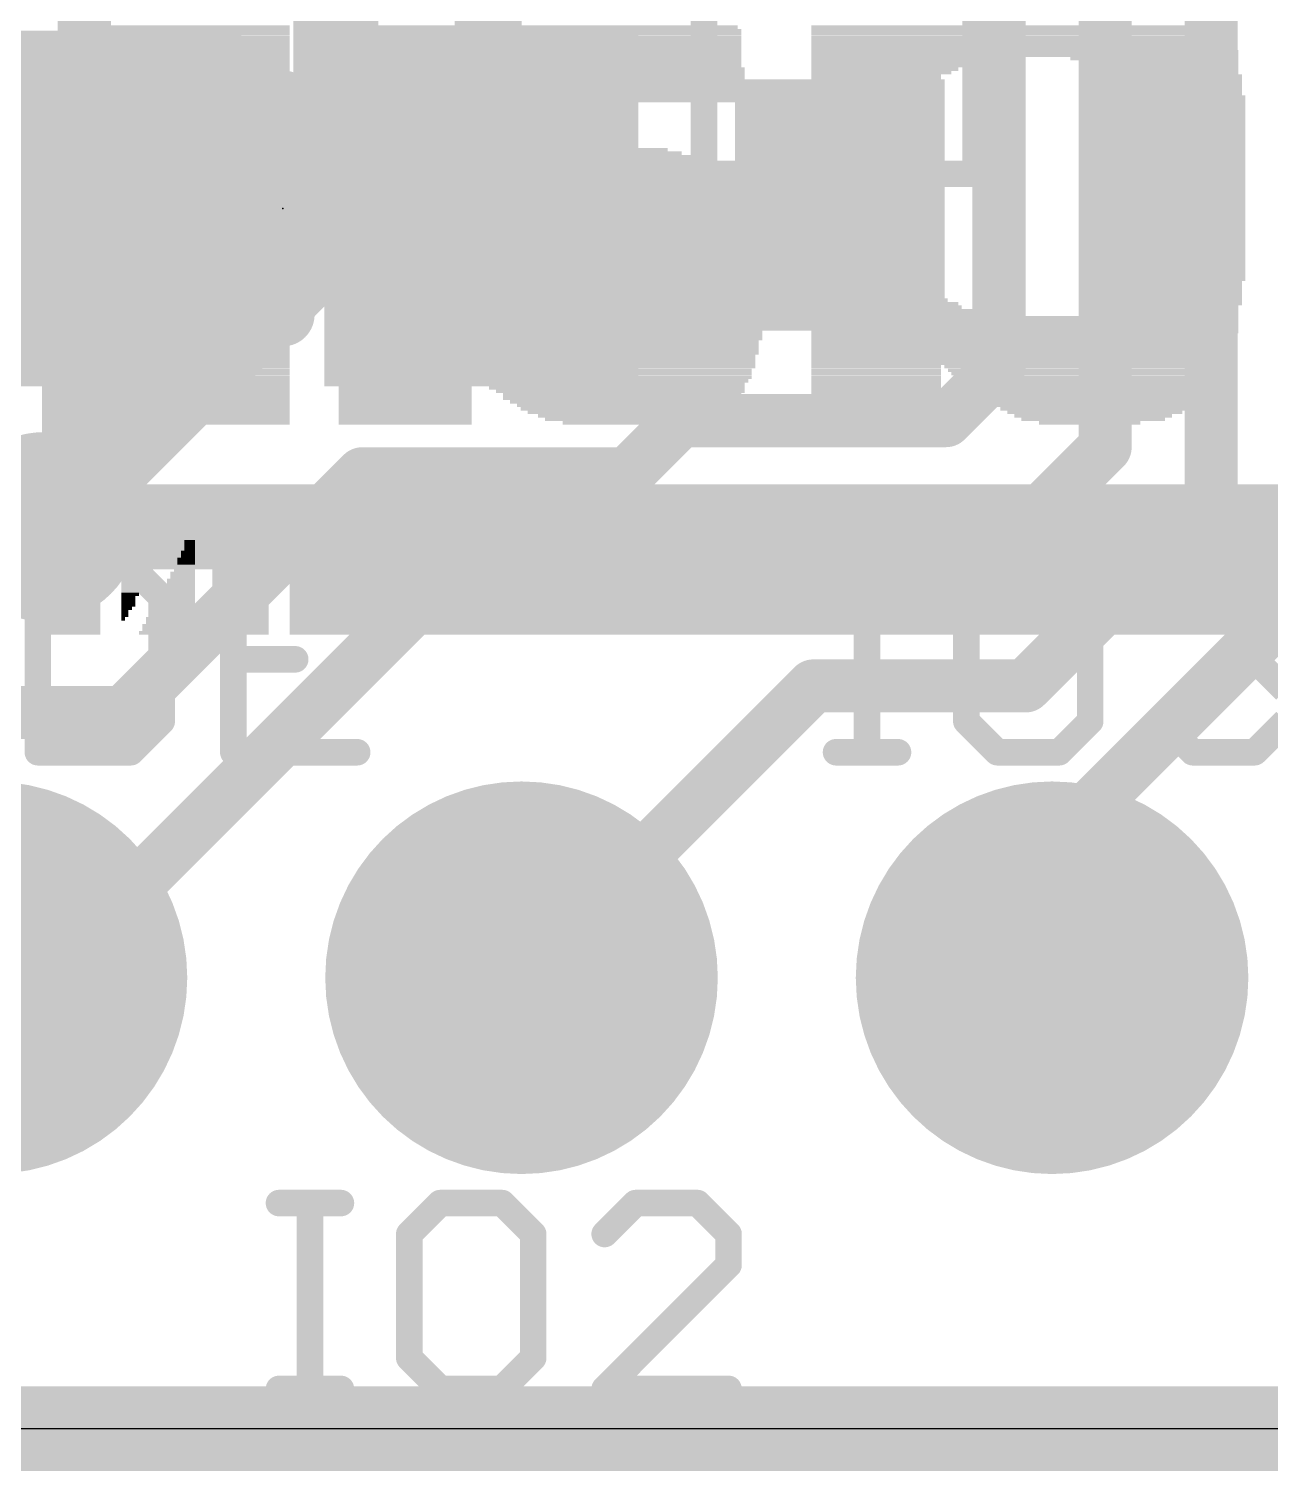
# Model space of a CAD drawing. Extents: x -0.2 to 28.1, y -0.2 to 21.4.
# Drawn here: x 14.15 to 20.09, y -0.2 to 6.7 of the extents above; entities that cross this region are included whole.
import ezdxf

# ---------------------------------------------------------------- set-up
doc = ezdxf.new("R2010")
doc.units = 0
for name, color, linetype in [('1', 12, 'CONTINUOUS'), ('16', 132, 'CONTINUOUS'), ('17', 110, 'CONTINUOUS'), ('18', 110, 'CONTINUOUS'), ('20', 53, 'CONTINUOUS'), ('21', 40, 'CONTINUOUS'), ('22', 6, 'CONTINUOUS'), ('23', 40, 'CONTINUOUS'), ('29', 253, 'CONTINUOUS'), ('31', 253, 'CONTINUOUS')]:
    doc.layers.add(name, color=color, linetype=linetype)

# ---------------------------------------------------------------- blocks, each defined once
blk = doc.blocks.new('RECT')
blk.add_solid([(-0.5, -0.5), (0.5, -0.5), (-0.5, 0.5), (0.5, 0.5)])
blk = doc.blocks.new('ROUNDP')
at = {"const_width": 0.5}
blk.add_lwpolyline([(0, -0.25, 1), (0, 0.25, 1), (0, -0.25)], format="xyb", dxfattribs=at)
blk = doc.blocks.new('ROUNDV')
at = {"const_width": 0.5}
blk.add_lwpolyline([(0, -0.25, 1), (0, 0.25, 1), (0, -0.25)], format="xyb", dxfattribs=at)

msp = doc.modelspace()

# ---------------------------------------------------------------- linework, layer by layer
at = {"layer": '1'}
for points, const_width in [([(19.812, 9.525), (19.812, 4.445)], 0.254), ([(19.304, 4.699), (19.304, 8.763)], 0.254), ([(13.847, 7.362), (14.417, 6.792)], 0.254), ([(18.796, 7.096), (18.796, 5.08)], 0.254), ([(16.317, 7.051), (16.317, 5.842)], 0.254), ([(16.383, 5.858), (16.383, 6.985)], 0.254), ([(14.417, 6.792), (14.417, 5.842)], 0.254), ([(14.417, 5.842), (14.417, 4.511)], 0.4064), ([(18.034, 5.858), (16.383, 5.858)], 0.254), ([(18.796, 5.08), (18.542, 4.826)], 0.254), ([(17.018, 4.572), (17.272, 4.826)], 0.254), ([(18.542, 4.826), (17.272, 4.826)], 0.254), ([(19.304, 4.699), (18.796, 4.191)], 0.254), ([(14.417, 4.511), (14.224, 4.318)], 0.4064), ([(14.605, 3.429), (15.748, 4.572)], 0.254), ([(15.748, 4.572), (17.018, 4.572)], 0.254), ([(19.812, 4.445), (18.923, 3.556)], 0.254), ([(17.526, 4.191), (17.399, 4.064)], 0.254), ([(18.796, 4.191), (17.526, 4.191)], 0.254), ([(16.129, 4.064), (14.224, 2.159)], 0.254), ([(17.399, 4.064), (16.129, 4.064)], 0.254), ([(20.32, 4.064), (19.05, 2.794)], 0.254), ([(17.907, 3.556), (16.51, 2.159)], 0.254), ([(18.923, 3.556), (17.907, 3.556)], 0.254), ([(12.7, 3.429), (14.605, 3.429)], 0.254), ([(19.05, 2.794), (19.05, 2.159)], 0.254), ([(14.224, 2.159), (13.97, 2.159)], 0.254)]:
    msp.add_lwpolyline(points, dxfattribs=dict(at, const_width=const_width))
for points, const_width in [([(14.3721, 6.7471, 1), (14.4619, 6.8369)], 0.127), ([(14.5186, 5.842, 1), (14.3154, 5.842)], 0.2032), ([(16.383, 5.9215, 1), (16.383, 5.7945)], 0.127), ([(18.034, 5.7945, 1), (18.034, 5.9215)], 0.127), ([(14.3535, 5.842, 1), (14.4805, 5.842)], 0.127), ([(16.2535, 5.842, 1), (16.3805, 5.842)], 0.127), ([(16.3195, 5.858, 1), (16.4465, 5.858)], 0.127), ([(18.8409, 5.0351, 1), (18.7511, 5.1249)], 0.127), ([(18.7325, 5.08, 1), (18.8595, 5.08)], 0.127), ([(17.272, 4.8895, 1), (17.272, 4.7625)], 0.127), ([(17.3169, 4.7811, 1), (17.2271, 4.8709)], 0.127), ([(18.4971, 4.8709, 1), (18.5869, 4.7811)], 0.127), ([(18.542, 4.7625, 1), (18.542, 4.8895)], 0.127), ([(19.3489, 4.6541, 1), (19.2591, 4.7439)], 0.127), ([(14.4888, 4.4392, 1), (14.3452, 4.5828)], 0.2032), ([(15.748, 4.6355, 1), (15.748, 4.5085)], 0.127), ([(15.7929, 4.5271, 1), (15.7031, 4.6169)], 0.127), ([(17.018, 4.5085, 1), (17.018, 4.6355)], 0.127), ([(19.2405, 4.699, 1), (19.3675, 4.699)], 0.127), ([(16.9731, 4.6169, 1), (17.0629, 4.5271)], 0.127), ([(14.3154, 4.511, 1), (14.5186, 4.511)], 0.2032), ([(19.8569, 4.4001, 1), (19.7671, 4.4899)], 0.127), ([(14.1522, 4.3898, 1), (14.2958, 4.2462)], 0.2032), ([(19.7485, 4.445, 1), (19.8755, 4.445)], 0.127), ([(17.526, 4.2545, 1), (17.526, 4.1275)], 0.127), ([(17.5709, 4.1461, 1), (17.4811, 4.2359)], 0.127), ([(18.7511, 4.2359, 1), (18.8409, 4.1461)], 0.127), ([(18.796, 4.1275, 1), (18.796, 4.2545)], 0.127), ([(16.129, 4.1275, 1), (16.129, 4.0005)], 0.127), ([(16.1739, 4.0191, 1), (16.0841, 4.1089)], 0.127), ([(17.3541, 4.1089, 1), (17.4439, 4.0191)], 0.127), ([(17.399, 4.0005, 1), (17.399, 4.1275)], 0.127), ([(17.907, 3.6195, 1), (17.907, 3.4925)], 0.127), ([(17.9519, 3.5111, 1), (17.8621, 3.6009)], 0.127), ([(18.8781, 3.6009, 1), (18.9679, 3.5111)], 0.127), ([(18.923, 3.4925, 1), (18.923, 3.6195)], 0.127), ([(14.5601, 3.4739, 1), (14.6499, 3.3841)], 0.127), ([(14.605, 3.3655, 1), (14.605, 3.4925)], 0.127), ([(19.1135, 2.794, 1), (18.9865, 2.794)], 0.127), ([(19.0051, 2.8389, 1), (19.0949, 2.7491)], 0.127), ([(14.224, 2.0955, 1), (14.224, 2.2225)], 0.127), ([(14.1791, 2.2039, 1), (14.2689, 2.1141)], 0.127), ([(16.4651, 2.2039, 1), (16.5549, 2.1141)], 0.127), ([(18.9865, 2.159, 1), (19.1135, 2.159)], 0.127)]:
    msp.add_lwpolyline(points, format="xyb", dxfattribs=dict(at, const_width=const_width))
at = {"layer": '16', "const_width": 0.4064}
for points in [[(15.621, 5.715), (15.621, 11.811)], [(14.224, 4.318), (15.621, 5.715)], [(14.224, 4.318), (20.701, 4.318)], [(27.94, 0), (0, 0)]]:
    msp.add_lwpolyline(points, dxfattribs=at)
at = {"layer": '16', "const_width": 0.2032}
for points in [[(15.6928, 5.6432, 1), (15.5492, 5.7868)], [(15.5194, 5.715, 1), (15.7226, 5.715)], [(14.224, 4.4196, 1), (14.224, 4.2164)], [(14.1522, 4.3898, 1), (14.2958, 4.2462)]]:
    msp.add_lwpolyline(points, format="xyb", dxfattribs=at)
at = {"layer": '20'}
msp.add_line((25.4, 0), (2.54, 0), dxfattribs=at)
at = {"layer": '21'}
for points, const_width in [([(17.384, 6.008), (17.384, 7.708)], 0.127), ([(18.684, 7.708), (18.684, 6.008)], 0.127), ([(15.367, 5.334), (15.367, 6.35)], 0.3048), ([(18.684, 6.008), (17.384, 6.008)], 0.127), ([(14.1945, 4.1283), (14.1945, 3.2385)], 0.127), ([(14.6393, 4.1283), (14.1945, 4.1283)], 0.127), ([(14.7876, 3.98), (14.6393, 4.1283)], 0.127), ([(15.7232, 4.1283), (15.13, 4.1283)], 0.127), ([(15.13, 4.1283), (15.13, 3.2385)], 0.127), ([(18.0158, 4.1283), (18.3124, 4.1283)], 0.127), ([(18.1641, 3.2385), (18.1641, 4.1283)], 0.127), ([(18.7878, 4.1283), (18.6395, 3.98)], 0.127), ([(19.0843, 4.1283), (18.7878, 4.1283)], 0.127), ([(19.2326, 3.98), (19.0843, 4.1283)], 0.127), ([(19.575, 3.98), (19.7233, 4.1283)], 0.127), ([(19.7233, 4.1283), (20.0199, 4.1283)], 0.127), ([(20.0199, 4.1283), (20.1682, 3.98)], 0.127), ([(14.7876, 3.3868), (14.7876, 3.98)], 0.127), ([(18.6395, 3.98), (18.6395, 3.3868)], 0.127), ([(19.2326, 3.3868), (19.2326, 3.98)], 0.127), ([(20.1682, 3.8317), (20.0199, 3.6834)], 0.127), ([(15.13, 3.6834), (15.4266, 3.6834)], 0.127), ([(20.0199, 3.6834), (19.8716, 3.6834)], 0.127), ([(20.0199, 3.6834), (20.1682, 3.5351)], 0.127), ([(14.6393, 3.2385), (14.7876, 3.3868)], 0.127), ([(18.6395, 3.3868), (18.7878, 3.2385)], 0.127), ([(19.0843, 3.2385), (19.2326, 3.3868)], 0.127), ([(19.7233, 3.2385), (19.575, 3.3868)], 0.127), ([(20.1682, 3.3868), (20.0199, 3.2385)], 0.127), ([(14.1945, 3.2385), (14.6393, 3.2385)], 0.127), ([(15.13, 3.2385), (15.7232, 3.2385)], 0.127), ([(18.0158, 3.2385), (18.3124, 3.2385)], 0.127), ([(18.7878, 3.2385), (19.0843, 3.2385)], 0.127), ([(20.0199, 3.2385), (19.7233, 3.2385)], 0.127), ([(15.3488, 1.0803), (15.6454, 1.0803)], 0.127), ([(15.4971, 0.1905), (15.4971, 1.0803)], 0.127), ([(16.1208, 1.0803), (15.9725, 0.932)], 0.127), ([(16.4173, 1.0803), (16.1208, 1.0803)], 0.127), ([(16.5656, 0.932), (16.4173, 1.0803)], 0.127), ([(17.0563, 1.0803), (16.908, 0.932)], 0.127), ([(17.3529, 1.0803), (17.0563, 1.0803)], 0.127), ([(17.5011, 0.932), (17.3529, 1.0803)], 0.127), ([(15.9725, 0.932), (15.9725, 0.3388)], 0.127), ([(16.5656, 0.3388), (16.5656, 0.932)], 0.127), ([(17.5011, 0.7837), (17.5011, 0.932)], 0.127), ([(16.908, 0.1905), (17.5011, 0.7837)], 0.127), ([(15.9725, 0.3388), (16.1208, 0.1905)], 0.127), ([(16.4173, 0.1905), (16.5656, 0.3388)], 0.127), ([(15.3488, 0.1905), (15.6454, 0.1905)], 0.127), ([(16.1208, 0.1905), (16.4173, 0.1905)], 0.127), ([(17.5011, 0.1905), (16.908, 0.1905)], 0.127)]:
    msp.add_lwpolyline(points, dxfattribs=dict(at, const_width=const_width))
for points, const_width in [([(15.4432, 6.35, 1), (15.2908, 6.35)], 0.1524), ([(17.384, 6.0397, 1), (17.384, 5.9763)], 0.0635), ([(17.3523, 6.008, 1), (17.4157, 6.008)], 0.0635), ([(18.6523, 6.008, 1), (18.7157, 6.008)], 0.0635), ([(18.684, 5.9763, 1), (18.684, 6.0397)], 0.0635), ([(15.2908, 5.334, 1), (15.4432, 5.334)], 0.1524), ([(14.2262, 4.1283, 1), (14.1627, 4.1283)], 0.0635), ([(14.1945, 4.16, 1), (14.1945, 4.0965)], 0.0635), ([(14.6618, 4.1507, 1), (14.6169, 4.1058)], 0.0635), ([(14.6393, 4.0965, 1), (14.6393, 4.16)], 0.0635), ([(15.1617, 4.1283, 1), (15.0982, 4.1283)], 0.0635), ([(15.13, 4.16, 1), (15.13, 4.0965)], 0.0635), ([(15.7232, 4.0965, 1), (15.7232, 4.16)], 0.0635), ([(18.0158, 4.16, 1), (18.0158, 4.0965)], 0.0635), ([(18.1958, 4.1283, 1), (18.1323, 4.1283)], 0.0635), ([(18.3124, 4.0965, 1), (18.3124, 4.16)], 0.0635), ([(18.7878, 4.16, 1), (18.7878, 4.0965)], 0.0635), ([(18.8102, 4.1058, 1), (18.7653, 4.1507)], 0.0635), ([(19.1068, 4.1507, 1), (19.0619, 4.1058)], 0.0635), ([(19.0843, 4.0965, 1), (19.0843, 4.16)], 0.0635), ([(19.7233, 4.16, 1), (19.7233, 4.0965)], 0.0635), ([(19.7457, 4.1058, 1), (19.7008, 4.1507)], 0.0635), ([(20.0423, 4.1507, 1), (19.9974, 4.1058)], 0.0635), ([(20.0199, 4.0965, 1), (20.0199, 4.16)], 0.0635), ([(14.8194, 3.98, 1), (14.7559, 3.98)], 0.0635), ([(14.7652, 3.9575, 1), (14.8101, 4.0024)], 0.0635), ([(18.6712, 3.98, 1), (18.6077, 3.98)], 0.0635), ([(18.617, 4.0024, 1), (18.6619, 3.9575)], 0.0635), ([(19.2644, 3.98, 1), (19.2009, 3.98)], 0.0635), ([(19.2102, 3.9575, 1), (19.2551, 4.0024)], 0.0635), ([(19.5525, 4.0024, 1), (19.5974, 3.9575)], 0.0635), ([(15.13, 3.7151, 1), (15.13, 3.6516)], 0.0635), ([(15.4266, 3.6516, 1), (15.4266, 3.7151)], 0.0635), ([(19.8716, 3.7151, 1), (19.8716, 3.6516)], 0.0635), ([(20.0423, 3.7058, 1), (19.9974, 3.6609)], 0.0635), ([(19.9974, 3.7058, 1), (20.0423, 3.6609)], 0.0635), ([(20.0199, 3.6516, 1), (20.0199, 3.7151)], 0.0635), ([(14.7559, 3.3868, 1), (14.8194, 3.3868)], 0.0635), ([(14.8101, 3.3643, 1), (14.7652, 3.4092)], 0.0635), ([(18.6619, 3.4092, 1), (18.617, 3.3643)], 0.0635), ([(18.6077, 3.3868, 1), (18.6712, 3.3868)], 0.0635), ([(19.2009, 3.3868, 1), (19.2644, 3.3868)], 0.0635), ([(19.2551, 3.3643, 1), (19.2102, 3.4092)], 0.0635), ([(19.5974, 3.4092, 1), (19.5525, 3.3643)], 0.0635), ([(14.1945, 3.2703, 1), (14.1945, 3.2067)], 0.0635), ([(14.1627, 3.2385, 1), (14.2262, 3.2385)], 0.0635), ([(14.6169, 3.261, 1), (14.6618, 3.216)], 0.0635), ([(14.6393, 3.2067, 1), (14.6393, 3.2703)], 0.0635), ([(15.13, 3.2703, 1), (15.13, 3.2067)], 0.0635), ([(15.0982, 3.2385, 1), (15.1617, 3.2385)], 0.0635), ([(15.7232, 3.2067, 1), (15.7232, 3.2703)], 0.0635), ([(18.0158, 3.2703, 1), (18.0158, 3.2067)], 0.0635), ([(18.1323, 3.2385, 1), (18.1958, 3.2385)], 0.0635), ([(18.3124, 3.2067, 1), (18.3124, 3.2703)], 0.0635), ([(18.7878, 3.2703, 1), (18.7878, 3.2067)], 0.0635), ([(18.7653, 3.216, 1), (18.8102, 3.261)], 0.0635), ([(19.0619, 3.261, 1), (19.1068, 3.216)], 0.0635), ([(19.0843, 3.2067, 1), (19.0843, 3.2703)], 0.0635), ([(19.7233, 3.2703, 1), (19.7233, 3.2067)], 0.0635), ([(19.7008, 3.216, 1), (19.7457, 3.261)], 0.0635), ([(19.9974, 3.261, 1), (20.0423, 3.216)], 0.0635), ([(20.0199, 3.2067, 1), (20.0199, 3.2703)], 0.0635), ([(15.3488, 1.112, 1), (15.3488, 1.0485)], 0.0635), ([(15.5288, 1.0803, 1), (15.4653, 1.0803)], 0.0635), ([(15.6454, 1.0485, 1), (15.6454, 1.112)], 0.0635), ([(16.1208, 1.112, 1), (16.1208, 1.0485)], 0.0635), ([(16.1432, 1.0578, 1), (16.0983, 1.1027)], 0.0635), ([(16.4398, 1.1027, 1), (16.3949, 1.0578)], 0.0635), ([(16.4173, 1.0485, 1), (16.4173, 1.112)], 0.0635), ([(17.0563, 1.112, 1), (17.0563, 1.0485)], 0.0635), ([(17.0787, 1.0578, 1), (17.0338, 1.1027)], 0.0635), ([(17.3753, 1.1027, 1), (17.3304, 1.0578)], 0.0635), ([(17.3529, 1.0485, 1), (17.3529, 1.112)], 0.0635), ([(16.0042, 0.932, 1), (15.9407, 0.932)], 0.0635), ([(15.95, 0.9544, 1), (15.9949, 0.9095)], 0.0635), ([(16.5974, 0.932, 1), (16.5339, 0.932)], 0.0635), ([(16.5432, 0.9095, 1), (16.5881, 0.9544)], 0.0635), ([(16.8855, 0.9544, 1), (16.9304, 0.9095)], 0.0635), ([(17.5329, 0.932, 1), (17.4694, 0.932)], 0.0635), ([(17.4787, 0.9095, 1), (17.5236, 0.9544)], 0.0635), ([(17.5236, 0.7612, 1), (17.4787, 0.8061)], 0.0635), ([(17.4694, 0.7837, 1), (17.5329, 0.7837)], 0.0635), ([(15.9407, 0.3388, 1), (16.0042, 0.3388)], 0.0635), ([(15.9949, 0.3612, 1), (15.95, 0.3163)], 0.0635), ([(16.5339, 0.3388, 1), (16.5974, 0.3388)], 0.0635), ([(16.5881, 0.3163, 1), (16.5432, 0.3612)], 0.0635), ([(15.3488, 0.2223, 1), (15.3488, 0.1588)], 0.0635), ([(15.4653, 0.1905, 1), (15.5288, 0.1905)], 0.0635), ([(15.6454, 0.1588, 1), (15.6454, 0.2223)], 0.0635), ([(16.1208, 0.2223, 1), (16.1208, 0.1588)], 0.0635), ([(16.0983, 0.168, 1), (16.1432, 0.213)], 0.0635), ([(16.3949, 0.213, 1), (16.4398, 0.168)], 0.0635), ([(16.4173, 0.1588, 1), (16.4173, 0.2223)], 0.0635), ([(16.8855, 0.213, 1), (16.9304, 0.168)], 0.0635), ([(16.908, 0.2223, 1), (16.908, 0.1588)], 0.0635), ([(17.5011, 0.1588, 1), (17.5011, 0.2223)], 0.0635)]:
    msp.add_lwpolyline(points, format="xyb", dxfattribs=dict(at, const_width=const_width))
at = {"layer": '23'}
msp.add_point((15.367, 5.842), dxfattribs=at)

# ---------------------------------------------------------------- block references
at = {"layer": '1', "xscale": 1.3, "yscale": 1.5, "rotation": 180}
for p in [(14.417, 5.842), (16.317, 5.842)]:
    msp.add_blockref('RECT', p, dxfattribs=at)
at = {"layer": '1', "yscale": 0.8, "rotation": 90}
msp.add_blockref('RECT', (18.034, 5.858), dxfattribs=at)
at = {"layer": '17', "xscale": 1.6764, "yscale": 1.6764, "rotation": 270}
for p in [(13.97, 2.159), (13.97, 2.159), (16.51, 2.159), (16.51, 2.159), (19.05, 2.159), (19.05, 2.159)]:
    msp.add_blockref('ROUNDP', p, dxfattribs=at)
at = {"layer": '18', "xscale": 0.9064, "yscale": 0.9064}
msp.add_blockref('ROUNDV', (14.224, 4.318), dxfattribs=at)
msp.add_blockref('ROUNDV', (14.224, 4.318), dxfattribs=at)
at = {"layer": '22', "rotation": 180}
for p, xscale, yscale in [((14.8544, 6.7102), 1.0897, 0.0168), ((14.8544, 6.6934), 1.0897, 0.0168), ((16.5979, 6.7102), 1.8943, 0.0168), ((16.6062, 6.6934), 1.9111, 0.0168), ((18.903, 6.7102), 2.0117, 0.0168), ((18.903, 6.6934), 2.0117, 0.0168), ((14.8544, 6.6767), 1.0897, 0.0167), ((14.8544, 6.6599), 1.0897, 0.0168), ((14.8544, 6.6431), 1.0897, 0.0168), ((14.8544, 6.6264), 1.0897, 0.0167), ((16.5979, 6.6431), 1.9278, 0.0168), ((16.5979, 6.6264), 1.9278, 0.0167), ((16.6062, 6.6767), 1.9111, 0.0167), ((16.6062, 6.6599), 1.9111, 0.0168), ((18.9113, 6.6767), 2.0284, 0.0167), ((18.9113, 6.6599), 2.0284, 0.0168), ((18.9113, 6.6431), 2.0284, 0.0168), ((18.9113, 6.6264), 2.0284, 0.0167), ((14.8544, 6.6096), 1.0897, 0.0168), ((14.8544, 6.5928), 1.0897, 0.0168), ((14.8544, 6.5761), 1.0897, 0.0167), ((15.0808, 6.5593), 0.6371, 0.0168), ((16.5979, 6.6096), 1.9278, 0.0168), ((16.5979, 6.5928), 1.9278, 0.0168), ((15.9777, 6.5761), 0.6873, 0.0167), ((15.9777, 6.5593), 0.6873, 0.0168), ((17.2349, 6.5761), 0.6538, 0.0167), ((17.2433, 6.5593), 0.637, 0.0168), ((18.9113, 6.6096), 2.0284, 0.0168), ((18.9197, 6.5928), 2.0452, 0.0168), ((18.9197, 6.5761), 2.0452, 0.0167), ((18.3497, 6.5593), 0.9052, 0.0168), ((19.54, 6.5593), 0.8047, 0.0168), ((15.0808, 6.5426), 0.6371, 0.0167), ((15.0808, 6.5258), 0.6371, 0.0168), ((15.0808, 6.509), 0.6371, 0.0168), ((15.0808, 6.4923), 0.6371, 0.0167), ((15.9525, 6.4923), 0.637, 0.0167), ((15.9609, 6.5426), 0.6537, 0.0167), ((15.9609, 6.5258), 0.6537, 0.0168), ((15.9609, 6.509), 0.6537, 0.0168), ((17.2517, 6.5426), 0.6203, 0.0167), ((17.26, 6.5258), 0.6035, 0.0168), ((17.2685, 6.509), 0.6203, 0.0168), ((17.2685, 6.4923), 0.6203, 0.0167), ((18.2995, 6.5426), 0.8047, 0.0167), ((18.2659, 6.5258), 0.7376, 0.0168), ((18.2492, 6.509), 0.7041, 0.0168), ((18.2324, 6.4923), 0.6706, 0.0167), ((19.5903, 6.5426), 0.7041, 0.0167), ((19.5986, 6.5258), 0.6873, 0.0168), ((19.607, 6.509), 0.6706, 0.0168), ((19.6154, 6.4923), 0.6538, 0.0167), ((15.0808, 6.4755), 0.6371, 0.0168), ((15.0808, 6.4587), 0.6371, 0.0168), ((15.0808, 6.442), 0.6371, 0.0167), ((15.0808, 6.4252), 0.6371, 0.0168), ((15.9525, 6.4755), 0.637, 0.0168), ((15.9525, 6.4587), 0.637, 0.0168), ((15.9525, 6.442), 0.637, 0.0167), ((15.9525, 6.4252), 0.637, 0.0168), ((17.2685, 6.4755), 0.6203, 0.0168), ((17.2685, 6.4587), 0.6203, 0.0168), ((17.2768, 6.442), 0.6035, 0.0167), ((17.2768, 6.4252), 0.6035, 0.0168), ((18.2073, 6.4755), 0.6203, 0.0168), ((18.2073, 6.4587), 0.6203, 0.0168), ((18.2073, 6.442), 0.6203, 0.0167), ((18.2073, 6.4252), 0.6203, 0.0168), ((19.6322, 6.4755), 0.6538, 0.0168), ((19.6322, 6.4587), 0.6538, 0.0168), ((19.6322, 6.442), 0.6538, 0.0167), ((19.6406, 6.4252), 0.6371, 0.0168), ((15.0808, 6.4084), 0.6371, 0.0168), ((15.0808, 6.3917), 0.6371, 0.0167), ((15.0808, 6.3749), 0.6371, 0.0168), ((15.0808, 6.3581), 0.6371, 0.0168), ((15.9525, 6.4084), 0.637, 0.0168), ((15.9525, 6.3917), 0.637, 0.0167), ((15.9525, 6.3749), 0.637, 0.0168), ((15.9525, 6.3581), 0.637, 0.0168), ((17.2768, 6.4084), 0.6035, 0.0168), ((17.2768, 6.3917), 0.6035, 0.0167), ((17.2768, 6.3749), 0.6035, 0.0168), ((17.2768, 6.3581), 0.6035, 0.0168), ((18.2073, 6.4084), 0.6203, 0.0168), ((18.2073, 6.3917), 0.6203, 0.0167), ((18.2073, 6.3749), 0.6203, 0.0168), ((18.2073, 6.3581), 0.6203, 0.0168), ((19.6406, 6.4084), 0.6371, 0.0168), ((19.6406, 6.3917), 0.6371, 0.0167), ((19.6573, 6.3749), 0.637, 0.0168), ((19.6573, 6.3581), 0.637, 0.0168), ((15.0808, 6.3414), 0.6371, 0.0167), ((15.0808, 6.3246), 0.6371, 0.0168), ((15.0808, 6.3079), 0.6371, 0.0167), ((15.0808, 6.2911), 0.6371, 0.0168), ((15.9525, 6.3414), 0.637, 0.0167), ((15.9525, 6.3246), 0.637, 0.0168), ((15.9525, 6.3079), 0.637, 0.0167), ((15.9525, 6.2911), 0.637, 0.0168), ((18.2073, 6.3414), 0.6203, 0.0167), ((18.2073, 6.3246), 0.6203, 0.0168), ((18.2073, 6.3079), 0.6203, 0.0167), ((18.2073, 6.2911), 0.6203, 0.0168), ((19.6573, 6.3414), 0.637, 0.0167), ((19.6573, 6.3246), 0.637, 0.0168), ((19.6573, 6.3079), 0.637, 0.0167), ((19.6573, 6.2911), 0.637, 0.0168), ((15.0808, 6.2743), 0.6371, 0.0168), ((15.0808, 6.2576), 0.6371, 0.0167), ((15.0808, 6.2408), 0.6371, 0.0168), ((15.0808, 6.224), 0.6371, 0.0168), ((15.0808, 6.2073), 0.6371, 0.0167), ((15.9525, 6.2743), 0.637, 0.0168), ((15.9525, 6.2576), 0.637, 0.0167), ((15.9525, 6.2408), 0.637, 0.0168), ((15.9525, 6.224), 0.637, 0.0168), ((15.9525, 6.2073), 0.637, 0.0167), ((18.2073, 6.2743), 0.6203, 0.0168), ((18.2073, 6.2576), 0.6203, 0.0167), ((18.2073, 6.2408), 0.6203, 0.0168), ((18.2073, 6.224), 0.6203, 0.0168), ((18.2073, 6.2073), 0.6203, 0.0167), ((19.6573, 6.2743), 0.637, 0.0168), ((19.6573, 6.2576), 0.637, 0.0167), ((19.6573, 6.2408), 0.637, 0.0168), ((19.6573, 6.224), 0.637, 0.0168), ((19.6573, 6.2073), 0.637, 0.0167), ((15.0808, 6.1905), 0.6371, 0.0168), ((15.0808, 6.1737), 0.6371, 0.0168), ((15.0808, 6.157), 0.6371, 0.0167), ((15.0808, 6.1402), 0.6371, 0.0168), ((15.9525, 6.1905), 0.637, 0.0168), ((15.9525, 6.1737), 0.637, 0.0168), ((15.9525, 6.157), 0.637, 0.0167), ((15.9525, 6.1402), 0.637, 0.0168), ((18.2073, 6.1905), 0.6203, 0.0168), ((18.2073, 6.1737), 0.6203, 0.0168), ((18.2073, 6.157), 0.6203, 0.0167), ((18.2073, 6.1402), 0.6203, 0.0168), ((19.6573, 6.1905), 0.637, 0.0168), ((19.6573, 6.1737), 0.637, 0.0168), ((19.6573, 6.157), 0.637, 0.0167), ((19.6573, 6.1402), 0.637, 0.0168), ((15.0808, 6.1235), 0.6371, 0.0167), ((15.0808, 6.1067), 0.6371, 0.0168), ((15.0808, 6.0899), 0.6371, 0.0168), ((15.0808, 6.0732), 0.6371, 0.0167), ((15.9525, 6.1235), 0.637, 0.0167), ((15.9525, 6.1067), 0.637, 0.0168), ((15.9525, 6.0899), 0.637, 0.0168), ((16.5224, 6.0732), 1.7769, 0.0167), ((16.8493, 6.0899), 1.0226, 0.0168), ((16.8745, 6.1067), 0.8046, 0.0168), ((16.8912, 6.1235), 0.6371, 0.0167), ((18.2073, 6.1235), 0.6203, 0.0167), ((18.2073, 6.1067), 0.6203, 0.0168), ((18.2073, 6.0899), 0.6203, 0.0168), ((18.2073, 6.0732), 0.6203, 0.0167), ((19.6573, 6.1235), 0.637, 0.0167), ((19.6573, 6.1067), 0.637, 0.0168), ((19.6573, 6.0899), 0.637, 0.0168), ((19.6573, 6.0732), 0.637, 0.0167), ((15.0808, 6.0564), 0.6371, 0.0168), ((15.0808, 6.0396), 0.6371, 0.0168), ((15.0808, 6.0229), 0.6371, 0.0167), ((15.0808, 6.0061), 0.6371, 0.0168), ((16.5309, 6.0564), 1.7937, 0.0168), ((16.5476, 6.0396), 1.8272, 0.0168), ((16.556, 6.0229), 1.844, 0.0167), ((16.5727, 6.0061), 1.8775, 0.0168), ((18.2073, 6.0564), 0.6203, 0.0168), ((18.2073, 6.0396), 0.6203, 0.0168), ((18.2073, 6.0229), 0.6203, 0.0167), ((18.2073, 6.0061), 0.6203, 0.0168), ((19.6573, 6.0564), 0.637, 0.0168), ((19.6573, 6.0396), 0.637, 0.0168), ((19.6573, 6.0229), 0.637, 0.0167), ((19.6573, 6.0061), 0.637, 0.0168), ((15.0808, 5.9893), 0.6371, 0.0168), ((15.0808, 5.9726), 0.6371, 0.0167), ((15.0808, 5.9558), 0.6371, 0.0168), ((15.0808, 5.939), 0.6371, 0.0168), ((16.5812, 5.9893), 1.8943, 0.0168), ((16.5812, 5.9726), 1.8943, 0.0167), ((16.5895, 5.9558), 1.911, 0.0168), ((16.5979, 5.939), 1.9278, 0.0168), ((18.2073, 5.9893), 0.6203, 0.0168), ((18.2073, 5.9726), 0.6203, 0.0167), ((18.2073, 5.9558), 0.6203, 0.0168), ((18.2073, 5.939), 0.6203, 0.0168), ((19.6573, 5.9893), 0.637, 0.0168), ((19.6573, 5.9726), 0.637, 0.0167), ((19.6573, 5.9558), 0.637, 0.0168), ((19.6573, 5.939), 0.637, 0.0168), ((15.0808, 5.9223), 0.6371, 0.0167), ((15.0808, 5.9055), 0.6371, 0.0168), ((15.0808, 5.8887), 0.6371, 0.0167), ((15.0808, 5.872), 0.6371, 0.0168), ((16.6063, 5.9223), 1.9446, 0.0167), ((16.6063, 5.9055), 1.9446, 0.0168), ((16.6147, 5.8887), 1.9613, 0.0167), ((16.6147, 5.872), 1.9613, 0.0168), ((18.2073, 5.9223), 0.6203, 0.0167), ((18.2073, 5.9055), 0.6203, 0.0168), ((18.2073, 5.8887), 0.6203, 0.0167), ((18.2073, 5.872), 0.6203, 0.0168), ((19.6573, 5.9223), 0.637, 0.0167), ((19.6573, 5.9055), 0.637, 0.0168), ((19.6573, 5.8887), 0.637, 0.0167), ((19.6573, 5.872), 0.637, 0.0168), ((15.0808, 5.8552), 0.6371, 0.0168), ((15.0808, 5.8384), 0.6371, 0.0167), ((15.0808, 5.8217), 0.6371, 0.0168), ((15.0808, 5.8049), 0.6371, 0.0168), ((16.623, 5.8552), 1.9781, 0.0168), ((16.623, 5.8384), 1.9781, 0.0167), ((16.623, 5.8217), 1.9781, 0.0168), ((16.6315, 5.8049), 1.9949, 0.0168), ((18.2073, 5.8552), 0.6203, 0.0168), ((18.2073, 5.8384), 0.6203, 0.0167), ((18.2073, 5.8217), 0.6203, 0.0168), ((18.2073, 5.8049), 0.6203, 0.0168), ((19.6573, 5.8552), 0.637, 0.0168), ((19.6573, 5.8384), 0.637, 0.0167), ((19.6573, 5.8217), 0.637, 0.0168), ((19.6573, 5.8049), 0.637, 0.0168), ((15.0808, 5.7881), 0.6371, 0.0167), ((15.0808, 5.7714), 0.6371, 0.0168), ((15.0808, 5.7546), 0.6371, 0.0168), ((15.0808, 5.7378), 0.6371, 0.0167), ((16.6315, 5.7881), 1.9949, 0.0167), ((16.6315, 5.7714), 1.9949, 0.0168), ((16.6315, 5.7546), 1.9949, 0.0168), ((15.9525, 5.7378), 0.637, 0.0167), ((17.2768, 5.7378), 0.7376, 0.0167), ((18.2073, 5.7881), 0.6203, 0.0167), ((18.2073, 5.7714), 0.6203, 0.0168), ((18.2073, 5.7546), 0.6203, 0.0168), ((18.2073, 5.7378), 0.6203, 0.0167), ((19.6573, 5.7881), 0.637, 0.0167), ((19.6573, 5.7714), 0.637, 0.0168), ((19.6573, 5.7546), 0.637, 0.0168), ((19.6573, 5.7378), 0.637, 0.0167), ((15.0808, 5.7211), 0.6371, 0.0168), ((15.0808, 5.7044), 0.6371, 0.0167), ((15.0808, 5.6876), 0.6371, 0.0168), ((15.0808, 5.6708), 0.6371, 0.0168), ((15.0808, 5.6541), 0.6371, 0.0167), ((15.9525, 5.7211), 0.637, 0.0168), ((15.9525, 5.7044), 0.637, 0.0167), ((15.9525, 5.6876), 0.637, 0.0168), ((15.9525, 5.6708), 0.637, 0.0168), ((15.9525, 5.6541), 0.637, 0.0167), ((17.302, 5.7211), 0.6873, 0.0168), ((17.3187, 5.7044), 0.6538, 0.0167), ((17.3271, 5.6876), 0.637, 0.0168), ((17.3439, 5.6708), 0.637, 0.0168), ((17.3439, 5.6541), 0.637, 0.0167), ((18.2073, 5.7211), 0.6203, 0.0168), ((18.2073, 5.7044), 0.6203, 0.0167), ((18.2073, 5.6876), 0.6203, 0.0168), ((18.2073, 5.6708), 0.6203, 0.0168), ((18.2073, 5.6541), 0.6203, 0.0167), ((19.6573, 5.7211), 0.637, 0.0168), ((19.6573, 5.7044), 0.637, 0.0167), ((19.6573, 5.6876), 0.637, 0.0168), ((19.6573, 5.6708), 0.637, 0.0168), ((19.6573, 5.6541), 0.637, 0.0167), ((15.0808, 5.6373), 0.6371, 0.0168), ((15.0808, 5.6205), 0.6371, 0.0168), ((15.0808, 5.6038), 0.6371, 0.0167), ((15.0808, 5.587), 0.6371, 0.0168), ((15.9525, 5.6373), 0.637, 0.0168), ((15.9525, 5.6205), 0.637, 0.0168), ((15.9525, 5.6038), 0.637, 0.0167), ((15.9525, 5.587), 0.637, 0.0168), ((17.3523, 5.6373), 0.6203, 0.0168), ((17.3523, 5.6205), 0.6203, 0.0168), ((17.3523, 5.6038), 0.6203, 0.0167), ((17.3606, 5.587), 0.6035, 0.0168), ((18.2073, 5.6373), 0.6203, 0.0168), ((18.2073, 5.6205), 0.6203, 0.0168), ((18.2073, 5.6038), 0.6203, 0.0167), ((18.2073, 5.587), 0.6203, 0.0168), ((19.6573, 5.6373), 0.637, 0.0168), ((19.6573, 5.6205), 0.637, 0.0168), ((19.6573, 5.6038), 0.637, 0.0167), ((19.6573, 5.587), 0.637, 0.0168), ((15.0808, 5.5702), 0.6371, 0.0168), ((15.0808, 5.5535), 0.6371, 0.0167), ((15.0808, 5.5367), 0.6371, 0.0168), ((15.0808, 5.5199), 0.6371, 0.0168), ((15.9525, 5.5702), 0.637, 0.0168), ((15.9525, 5.5535), 0.637, 0.0167), ((15.9525, 5.5367), 0.637, 0.0168), ((15.9525, 5.5199), 0.637, 0.0168), ((17.3606, 5.5702), 0.6035, 0.0168), ((17.3606, 5.5535), 0.6035, 0.0167), ((17.3606, 5.5367), 0.6035, 0.0168), ((17.3606, 5.5199), 0.6035, 0.0168), ((18.2073, 5.5702), 0.6203, 0.0168), ((18.2073, 5.5535), 0.6203, 0.0167), ((18.2073, 5.5367), 0.6203, 0.0168), ((18.2073, 5.5199), 0.6203, 0.0168), ((19.6573, 5.5702), 0.637, 0.0168), ((19.6573, 5.5535), 0.637, 0.0167), ((19.6573, 5.5367), 0.637, 0.0168), ((19.6573, 5.5199), 0.637, 0.0168), ((15.0808, 5.5032), 0.6371, 0.0167), ((15.0808, 5.4864), 0.6371, 0.0168), ((15.0808, 5.4697), 0.6371, 0.0167), ((15.0808, 5.4529), 0.6371, 0.0168), ((15.9525, 5.5032), 0.637, 0.0167), ((15.9525, 5.4864), 0.637, 0.0168), ((15.9525, 5.4697), 0.637, 0.0167), ((15.9525, 5.4529), 0.637, 0.0168), ((17.3606, 5.5032), 0.6035, 0.0167), ((17.3606, 5.4864), 0.6035, 0.0168), ((17.3606, 5.4697), 0.6035, 0.0167), ((17.3606, 5.4529), 0.6035, 0.0168), ((18.2073, 5.5032), 0.6203, 0.0167), ((18.2073, 5.4864), 0.6203, 0.0168), ((18.2073, 5.4697), 0.6203, 0.0167), ((18.2073, 5.4529), 0.6203, 0.0168), ((19.6322, 5.4529), 0.6538, 0.0168), ((19.6406, 5.4864), 0.6371, 0.0168), ((19.6406, 5.4697), 0.6371, 0.0167), ((19.6573, 5.5032), 0.637, 0.0167), ((15.0808, 5.4361), 0.6371, 0.0168), ((15.0808, 5.4194), 0.6371, 0.0167), ((15.0808, 5.4026), 0.6371, 0.0168), ((15.0808, 5.3858), 0.6371, 0.0168), ((15.9525, 5.4361), 0.637, 0.0168), ((15.9525, 5.4194), 0.637, 0.0167), ((15.9525, 5.4026), 0.637, 0.0168), ((15.9525, 5.3858), 0.637, 0.0168), ((17.3523, 5.3858), 0.6203, 0.0168), ((17.3606, 5.4361), 0.6035, 0.0168), ((17.3606, 5.4194), 0.6035, 0.0167), ((17.3606, 5.4026), 0.6035, 0.0168), ((18.2073, 5.4361), 0.6203, 0.0168), ((18.2073, 5.4194), 0.6203, 0.0167), ((18.224, 5.4026), 0.6538, 0.0168), ((18.2492, 5.3858), 0.7041, 0.0168), ((19.6238, 5.4026), 0.6706, 0.0168), ((19.6238, 5.3858), 0.6706, 0.0168), ((19.6322, 5.4361), 0.6538, 0.0168), ((19.6322, 5.4194), 0.6538, 0.0167), ((15.0808, 5.3691), 0.6371, 0.0167), ((15.0808, 5.3523), 0.6371, 0.0168), ((15.0808, 5.3355), 0.6371, 0.0168), ((15.0808, 5.3188), 0.6371, 0.0167), ((16.0028, 5.3355), 0.7376, 0.0168), ((16.0112, 5.3188), 0.7543, 0.0167), ((15.9609, 5.3691), 0.6537, 0.0167), ((15.9777, 5.3523), 0.6873, 0.0168), ((17.3439, 5.3355), 0.637, 0.0168), ((17.3439, 5.3188), 0.637, 0.0167), ((17.3523, 5.3691), 0.6203, 0.0167), ((17.3523, 5.3523), 0.6203, 0.0168), ((18.2575, 5.3691), 0.7208, 0.0167), ((18.2911, 5.3523), 0.7879, 0.0168), ((18.333, 5.3355), 0.8717, 0.0168), ((18.9197, 5.3188), 2.0452, 0.0167), ((19.5651, 5.3355), 0.7544, 0.0168), ((19.5986, 5.3523), 0.6873, 0.0168), ((19.607, 5.3691), 0.6706, 0.0167), ((15.0808, 5.302), 0.6371, 0.0168), ((15.0808, 5.2853), 0.6371, 0.0167), ((15.0808, 5.2685), 0.6371, 0.0168), ((15.0808, 5.2517), 0.6371, 0.0168), ((16.0363, 5.302), 0.8046, 0.0168), ((16.0782, 5.2853), 0.8884, 0.0167), ((16.6482, 5.2517), 2.0284, 0.0168), ((16.1034, 5.2685), 0.9387, 0.0168), ((17.3103, 5.2685), 0.7041, 0.0168), ((17.3188, 5.2853), 0.6873, 0.0167), ((17.3355, 5.302), 0.6538, 0.0168), ((18.9197, 5.302), 2.0452, 0.0168), ((18.9197, 5.2853), 2.0452, 0.0167), ((18.9197, 5.2685), 2.0452, 0.0168), ((18.9197, 5.2517), 2.0452, 0.0168), ((15.0808, 5.235), 0.6371, 0.0167), ((15.0808, 5.2182), 0.6371, 0.0168), ((15.0808, 5.2014), 0.6371, 0.0168), ((15.0808, 5.1847), 0.6371, 0.0167), ((16.6482, 5.235), 2.0284, 0.0167), ((16.6482, 5.2182), 2.0284, 0.0168), ((16.6398, 5.2014), 2.0116, 0.0168), ((16.6398, 5.1847), 2.0116, 0.0167), ((18.9113, 5.235), 2.0284, 0.0167), ((18.9113, 5.2182), 2.0284, 0.0168), ((18.9113, 5.2014), 2.0284, 0.0168), ((18.9113, 5.1847), 2.0284, 0.0167), ((15.0808, 5.1679), 0.6371, 0.0168), ((15.0808, 5.1511), 0.6371, 0.0168), ((15.0808, 5.1344), 0.6371, 0.0167), ((15.0808, 5.1176), 0.6371, 0.0168), ((16.6398, 5.1679), 2.0116, 0.0168), ((16.6398, 5.1511), 2.0116, 0.0168), ((16.6315, 5.1344), 1.9949, 0.0167), ((16.6315, 5.1176), 1.9949, 0.0168), ((18.9113, 5.1679), 2.0284, 0.0168), ((18.903, 5.1511), 2.0117, 0.0168), ((18.8946, 5.1344), 1.9949, 0.0167), ((18.8946, 5.1176), 1.9949, 0.0168), ((15.0808, 5.1008), 0.6371, 0.0168), ((15.0808, 5.0841), 0.6371, 0.0167), ((15.0808, 5.0673), 0.6371, 0.0168), ((15.0808, 5.0506), 0.6371, 0.0167), ((15.0808, 5.0338), 0.6371, 0.0168), ((16.6315, 5.1008), 1.9949, 0.0168), ((16.6315, 5.0841), 1.9949, 0.0167), ((16.623, 5.0673), 1.9781, 0.0168), ((15.9525, 5.0506), 0.637, 0.0167), ((15.9525, 5.0338), 0.637, 0.0168), ((16.9499, 5.0506), 1.3244, 0.0167), ((16.9499, 5.0338), 1.3244, 0.0168), ((18.8946, 5.1008), 1.9949, 0.0168), ((18.2073, 5.0841), 0.6203, 0.0167), ((18.2073, 5.0673), 0.6203, 0.0168), ((18.2073, 5.0506), 0.6203, 0.0167), ((18.2073, 5.0338), 0.6203, 0.0168), ((19.2131, 5.0841), 1.3579, 0.0167), ((19.2131, 5.0673), 1.3243, 0.0168), ((19.2215, 5.0506), 1.3075, 0.0167), ((19.2299, 5.0338), 1.2573, 0.0168), ((15.0808, 5.017), 0.6371, 0.0168), ((15.0808, 5.0003), 0.6371, 0.0167), ((15.0808, 4.9835), 0.6371, 0.0168), ((15.0808, 4.9667), 0.6371, 0.0168), ((15.9525, 5.017), 0.637, 0.0168), ((15.9525, 5.0003), 0.637, 0.0167), ((15.9525, 4.9835), 0.637, 0.0168), ((15.9525, 4.9667), 0.637, 0.0168), ((16.9583, 5.017), 1.274, 0.0168), ((16.9583, 5.0003), 1.2406, 0.0167), ((16.9667, 4.9835), 1.2238, 0.0168), ((16.9835, 4.9667), 1.1903, 0.0168), ((18.2073, 5.017), 0.6203, 0.0168), ((18.2073, 5.0003), 0.6203, 0.0167), ((18.2073, 4.9835), 0.6203, 0.0168), ((18.2073, 4.9667), 0.6203, 0.0168), ((19.2298, 5.017), 1.2238, 0.0168), ((19.2383, 5.0003), 1.1735, 0.0167), ((19.2383, 4.9835), 1.1735, 0.0168), ((19.2466, 4.9667), 1.1232, 0.0168), ((15.0808, 4.95), 0.6371, 0.0167), ((15.0808, 4.9332), 0.6371, 0.0168), ((15.0808, 4.9164), 0.6371, 0.0168), ((15.0808, 4.8997), 0.6371, 0.0167), ((15.9525, 4.95), 0.637, 0.0167), ((15.9525, 4.9332), 0.637, 0.0168), ((15.9525, 4.9164), 0.637, 0.0168), ((15.9525, 4.8997), 0.637, 0.0167), ((16.9918, 4.95), 1.1399, 0.0167), ((16.9835, 4.9332), 1.1231, 0.0168), ((16.9918, 4.9164), 1.0729, 0.0168), ((17.0002, 4.8997), 1.0226, 0.0167), ((18.2073, 4.95), 0.6203, 0.0167), ((18.2073, 4.9332), 0.6203, 0.0168), ((18.2073, 4.9164), 0.6203, 0.0168), ((18.2073, 4.8997), 0.6203, 0.0167), ((19.2466, 4.95), 1.0896, 0.0167), ((19.2466, 4.9332), 1.0562, 0.0168), ((19.255, 4.9164), 1.0058, 0.0168), ((19.255, 4.8997), 0.9388, 0.0167), ((15.0808, 4.8829), 0.6371, 0.0168), ((15.0808, 4.8662), 0.6371, 0.0167), ((15.0808, 4.8494), 0.6371, 0.0168), ((15.0808, 4.8326), 0.6371, 0.0168), ((15.9525, 4.8829), 0.637, 0.0168), ((15.9525, 4.8662), 0.637, 0.0167), ((15.9525, 4.8494), 0.637, 0.0168), ((15.9525, 4.8326), 0.637, 0.0168), ((17.0003, 4.8829), 0.9891, 0.0168), ((17.0002, 4.8662), 0.922, 0.0167), ((17.0002, 4.8494), 0.8214, 0.0168), ((17.0086, 4.8326), 0.7712, 0.0168), ((18.2073, 4.8829), 0.6203, 0.0168), ((18.2073, 4.8662), 0.6203, 0.0167), ((18.2073, 4.8494), 0.6203, 0.0168), ((18.2073, 4.8326), 0.6203, 0.0168), ((19.2634, 4.8829), 0.9221, 0.0168), ((19.255, 4.8662), 0.8382, 0.0167), ((19.2466, 4.8494), 0.7544, 0.0168), ((19.2466, 4.8326), 0.6874, 0.0168), ((15.0808, 4.8159), 0.6371, 0.0167), ((15.9525, 4.8159), 0.637, 0.0167), ((17.0002, 4.8159), 0.5868, 0.0167), ((18.2073, 4.8159), 0.6203, 0.0167), ((19.2299, 4.8159), 0.4861, 0.0167), ((15.24, 4.4973), 13.998, 0.0168), ((15.24, 4.4806), 13.998, 0.0167), ((15.24, 4.4638), 13.998, 0.0168), ((15.24, 4.447), 13.998, 0.0167), ((15.24, 4.4303), 13.998, 0.0168), ((15.24, 4.4135), 13.998, 0.0168), ((14.3683, 4.3967), 0.2515, 0.0167), ((14.3683, 4.38), 0.2515, 0.0168), ((14.3683, 4.3632), 0.2515, 0.0168), ((14.3683, 4.3464), 0.2515, 0.0167), ((14.7454, 4.3967), 0.3017, 0.0167), ((14.7371, 4.38), 0.285, 0.0168), ((14.7371, 4.3632), 0.285, 0.0168), ((14.7287, 4.3464), 0.2682, 0.0167), ((15.1646, 4.3967), 0.2683, 0.0167), ((15.1646, 4.38), 0.2683, 0.0168), ((15.1646, 4.3632), 0.2683, 0.0168), ((15.1646, 4.3464), 0.2683, 0.0167), ((18.8192, 4.3967), 6.8397, 0.0167), ((18.8192, 4.38), 6.8397, 0.0168), ((18.8192, 4.3632), 6.8397, 0.0168), ((18.8192, 4.3464), 6.8397, 0.0167), ((14.3683, 4.3297), 0.2515, 0.0168), ((14.3683, 4.3129), 0.2515, 0.0168), ((14.3683, 4.2961), 0.2515, 0.0167), ((14.3683, 4.2794), 0.2515, 0.0168), ((14.7119, 4.2961), 0.2347, 0.0167), ((14.7119, 4.2794), 0.2347, 0.0168), ((14.7287, 4.3297), 0.2682, 0.0168), ((14.7203, 4.3129), 0.2514, 0.0168), ((15.1646, 4.3297), 0.2683, 0.0168), ((15.1646, 4.3129), 0.2683, 0.0168), ((15.1646, 4.2961), 0.2683, 0.0167), ((15.1646, 4.2794), 0.2683, 0.0168), ((18.8192, 4.3297), 6.8397, 0.0168), ((18.8192, 4.3129), 6.8397, 0.0168), ((18.8192, 4.2961), 6.8397, 0.0167), ((18.8192, 4.2794), 6.8397, 0.0168), ((14.3683, 4.2626), 0.2515, 0.0168), ((14.3683, 4.2458), 0.2515, 0.0167), ((14.3683, 4.2291), 0.2515, 0.0168), ((14.3683, 4.2123), 0.2515, 0.0167), ((14.7119, 4.2626), 0.2347, 0.0168), ((14.7035, 4.2458), 0.2179, 0.0167), ((14.6952, 4.2291), 0.2012, 0.0168), ((14.6952, 4.2123), 0.2012, 0.0167), ((14.9215, 4.2458), 0.0503, 0.0167), ((14.9215, 4.2291), 0.0503, 0.0168), ((14.9215, 4.2123), 0.0503, 0.0167), ((15.1646, 4.2626), 0.2683, 0.0168), ((15.1646, 4.2458), 0.2683, 0.0167), ((15.1646, 4.2291), 0.2683, 0.0168), ((15.1646, 4.2123), 0.2683, 0.0167), ((18.8192, 4.2626), 6.8397, 0.0168), ((18.8192, 4.2458), 6.8397, 0.0167), ((18.8192, 4.2291), 6.8397, 0.0168), ((18.8192, 4.2123), 6.8397, 0.0167), ((14.3683, 4.1956), 0.2515, 0.0168), ((14.3683, 4.1788), 0.2515, 0.0168), ((14.3683, 4.162), 0.2515, 0.0167), ((14.3683, 4.1453), 0.2515, 0.0168), ((14.6868, 4.1956), 0.1844, 0.0168), ((14.6868, 4.1788), 0.1844, 0.0168), ((14.6784, 4.162), 0.1676, 0.0167), ((14.6784, 4.1453), 0.1676, 0.0168), ((14.9047, 4.162), 0.0838, 0.0167), ((14.9047, 4.1453), 0.0838, 0.0168), ((14.9131, 4.1956), 0.067, 0.0168), ((14.9131, 4.1788), 0.067, 0.0168), ((15.1646, 4.1956), 0.2683, 0.0168), ((15.1646, 4.1788), 0.2683, 0.0168), ((15.1646, 4.162), 0.2683, 0.0167), ((15.1646, 4.1453), 0.2683, 0.0168), ((18.8192, 4.1956), 6.8397, 0.0168), ((18.8192, 4.1788), 6.8397, 0.0168), ((18.8192, 4.162), 6.8397, 0.0167), ((18.8192, 4.1453), 6.8397, 0.0168), ((14.3683, 4.1285), 0.2515, 0.0168), ((14.3683, 4.1117), 0.2515, 0.0167), ((14.3683, 4.095), 0.2515, 0.0168), ((14.3683, 4.0782), 0.2515, 0.0168), ((14.6616, 4.095), 0.1341, 0.0168), ((14.6532, 4.0782), 0.1173, 0.0168), ((14.6701, 4.1285), 0.1509, 0.0168), ((14.6701, 4.1117), 0.1509, 0.0167), ((14.888, 4.095), 0.1173, 0.0168), ((14.888, 4.0782), 0.1173, 0.0168), ((14.8963, 4.1285), 0.1006, 0.0168), ((14.8963, 4.1117), 0.1006, 0.0167), ((15.1646, 4.1285), 0.2683, 0.0168), ((15.1646, 4.1117), 0.2683, 0.0167), ((15.1646, 4.095), 0.2683, 0.0168), ((15.1646, 4.0782), 0.2683, 0.0168), ((18.8192, 4.1285), 6.8397, 0.0168), ((18.8192, 4.1117), 6.8397, 0.0167), ((18.8192, 4.095), 6.8397, 0.0168), ((18.8192, 4.0782), 6.8397, 0.0168), ((14.3683, 4.0614), 0.2515, 0.0167), ((14.3683, 4.0447), 0.2515, 0.0168), ((14.3683, 4.028), 0.2515, 0.0167), ((14.3683, 4.0112), 0.2515, 0.0168), ((14.6532, 4.0614), 0.1173, 0.0167), ((14.6532, 4.0447), 0.1173, 0.0168), ((14.6449, 4.028), 0.1006, 0.0167), ((14.6449, 4.0112), 0.1006, 0.0168), ((14.8712, 4.028), 0.1508, 0.0167), ((14.8712, 4.0112), 0.1508, 0.0168), ((14.8796, 4.0614), 0.1341, 0.0167), ((14.8796, 4.0447), 0.1341, 0.0168), ((15.1646, 4.0614), 0.2683, 0.0167), ((15.1646, 4.0447), 0.2683, 0.0168), ((15.1646, 4.028), 0.2683, 0.0167), ((15.1646, 4.0112), 0.2683, 0.0168), ((18.8192, 4.0614), 6.8397, 0.0167), ((18.8192, 4.0447), 6.8397, 0.0168), ((18.8192, 4.028), 6.8397, 0.0167), ((18.8192, 4.0112), 6.8397, 0.0168), ((14.3683, 3.9944), 0.2515, 0.0168), ((14.3683, 3.9777), 0.2515, 0.0167), ((14.3683, 3.9609), 0.2515, 0.0168), ((14.3683, 3.9441), 0.2515, 0.0168), ((14.6365, 3.9944), 0.0838, 0.0168), ((14.6281, 3.9777), 0.067, 0.0167), ((14.6281, 3.9609), 0.067, 0.0168), ((14.6281, 3.9441), 0.067, 0.0168), ((14.846, 3.9441), 0.2011, 0.0168), ((14.8544, 3.9777), 0.1844, 0.0167), ((14.8544, 3.9609), 0.1844, 0.0168), ((14.8628, 3.9944), 0.1676, 0.0168), ((15.1646, 3.9944), 0.2683, 0.0168), ((15.1646, 3.9777), 0.2683, 0.0167), ((15.1646, 3.9609), 0.2683, 0.0168), ((15.1646, 3.9441), 0.2683, 0.0168), ((18.8192, 3.9944), 6.8397, 0.0168), ((18.8192, 3.9777), 6.8397, 0.0167), ((18.8192, 3.9609), 6.8397, 0.0168), ((18.8192, 3.9441), 6.8397, 0.0168), ((14.3683, 3.9274), 0.2515, 0.0167), ((14.3683, 3.9106), 0.2515, 0.0168), ((14.3683, 3.8938), 0.2515, 0.0168), ((14.3683, 3.8771), 0.2515, 0.0167), ((14.3683, 3.8603), 0.2515, 0.0168), ((14.6113, 3.9106), 0.0335, 0.0168), ((14.6113, 3.8938), 0.0335, 0.0168), ((14.6029, 3.8771), 0.0167, 0.0167), ((14.6198, 3.9274), 0.0503, 0.0167), ((14.8293, 3.8771), 0.2347, 0.0167), ((14.8293, 3.8603), 0.2347, 0.0168), ((14.8377, 3.9106), 0.2179, 0.0168), ((14.8377, 3.8938), 0.2179, 0.0168), ((14.846, 3.9274), 0.2011, 0.0167), ((15.1646, 3.9274), 0.2683, 0.0167), ((15.1646, 3.9106), 0.2683, 0.0168), ((15.1646, 3.8938), 0.2683, 0.0168), ((15.1646, 3.8771), 0.2683, 0.0167), ((15.1646, 3.8603), 0.2683, 0.0168), ((18.8192, 3.9274), 6.8397, 0.0167), ((18.8192, 3.9106), 6.8397, 0.0168), ((18.8192, 3.8938), 6.8397, 0.0168), ((18.8192, 3.8771), 6.8397, 0.0167), ((18.8192, 3.8603), 6.8397, 0.0168), ((14.3683, 3.8435), 0.2515, 0.0168), ((14.3683, 3.8268), 0.2515, 0.0167), ((14.3683, 3.81), 0.2515, 0.0168), ((14.8125, 3.81), 0.2682, 0.0168), ((14.8209, 3.8435), 0.2514, 0.0168), ((14.8209, 3.8268), 0.2514, 0.0167), ((15.1646, 3.8435), 0.2683, 0.0168), ((15.1646, 3.8268), 0.2683, 0.0167), ((15.1646, 3.81), 0.2683, 0.0168), ((18.8192, 3.8435), 6.8397, 0.0168), ((18.8192, 3.8268), 6.8397, 0.0167), ((18.8192, 3.81), 6.8397, 0.0168)]:
    msp.add_blockref('RECT', p, dxfattribs=dict(at, xscale=xscale, yscale=yscale))
at = {"layer": '29'}
for name, p, xscale, yscale, rotation in [('RECT', (14.417, 5.842), 1.5032, 1.7032, 180), ('RECT', (16.317, 5.842), 1.5032, 1.7032, 180), ('RECT', (18.034, 5.858), 1.2032, 1.0032, 90), ('ROUNDP', (13.97, 2.159), 1.8796, 1.8796, 270), ('ROUNDP', (16.51, 2.159), 1.8796, 1.8796, 270), ('ROUNDP', (19.05, 2.159), 1.8796, 1.8796, 270)]:
    msp.add_blockref(name, p, dxfattribs=dict(at, xscale=xscale, yscale=yscale, rotation=rotation))
at = {"layer": '31', "xscale": 1.3, "yscale": 1.5, "rotation": 180}
for p in [(14.417, 5.842), (16.317, 5.842)]:
    msp.add_blockref('RECT', p, dxfattribs=at)
at = {"layer": '31', "yscale": 0.8, "rotation": 90}
msp.add_blockref('RECT', (18.034, 5.858), dxfattribs=at)

doc.saveas('drawing.dxf')
